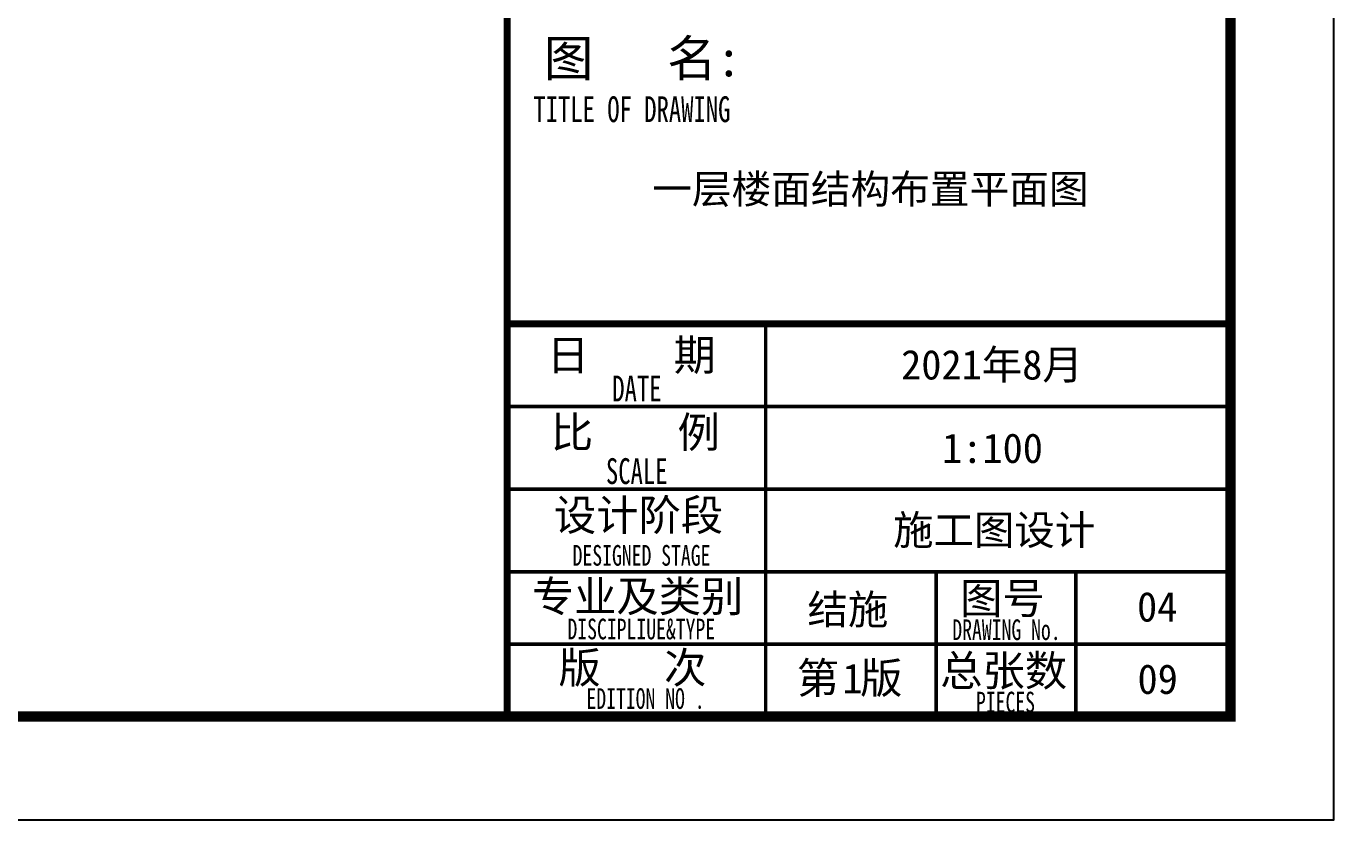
# Model space of a CAD drawing. Extents: x 169490 to 7584583, y -2399407 to 1374371.
# Drawn here: x 1659503 to 1672151, y 795791 to 803473 of the extents above; entities that cross this region are included whole.
import ezdxf

# ---------------------------------------------------------------- set-up
doc = ezdxf.new("R2010")
doc.units = 0
doc.header["$LTSCALE"] = 100
for name, color, linetype, lineweight in [('可改文字', 6, 'CONTINUOUS', 18), ('图签', 147, 'CONTINUOUS', 18), ('砼柱', 2, 'CONTINUOUS', 35)]:
    doc.layers.add(name, color=color, linetype=linetype, lineweight=lineweight)
doc.layers.add('图框', color=140, linetype='CONTINUOUS')
doc.layers.add('图签文字', color=147, linetype='CONTINUOUS')
doc.styles.add('宋体', font='')
doc.styles.add('建筑图签-1', font='simhei.ttf', dxfattribs={"width": 0.7})
doc.styles.get('宋体').set_extended_font_data('SimSun')

msp = doc.modelspace()

# ---------------------------------------------------------------- linework, layer by layer
at = {"layer": '图框'}
msp.add_lwpolyline([(1588050.5, 795791.4), (1672150.5, 795791.4), (1672150.5, 855191.4), (1588050.5, 855191.4)], close=True, dxfattribs=at)
at = {"layer": '图框', "const_width": 100}
msp.add_lwpolyline([(1590550.5, 796791.4), (1671150.5, 796791.4), (1671150.5, 854191.4), (1590550.5, 854191.4)], close=True, dxfattribs=at)
at = {"layer": '图框'}
for points, const_width in [([(1664155.5, 796791.4), (1664155.5, 854191.4)], 70), ([(1664155.5, 800591.8), (1671155.5, 800591.8)], 70), ([(1666655.5, 798191.8), (1666655.5, 800591.8)], 35), ([(1664155.5, 799791.8), (1671155.5, 799791.8)], 35), ([(1664155.5, 798991.8), (1671155.5, 798991.8)], 35), ([(1664155.5, 798191.8), (1671155.5, 798191.8)], 35), ([(1664155.5, 798191.8), (1670655.5, 798191.8)], 35), ([(1666655.5, 796791.8), (1666655.5, 798191.8)], 35), ([(1668305.5, 796791.8), (1668305.5, 798191.8)], 35), ([(1668305.5, 796791.8), (1668305.5, 798191.8)], 35), ([(1668305.5, 796791.8), (1668305.5, 798191.8)], 35), ([(1669655.5, 796791.4), (1669655.5, 798191.4)], 35), ([(1664155.5, 797491.8), (1668305.5, 797491.8)], 35), ([(1668305.5, 797491.4), (1671155.5, 797491.4)], 35)]:
    msp.add_lwpolyline(points, dxfattribs=dict(at, const_width=const_width))
at = {"layer": '砼柱', "ltscale": 10}
msp.add_lwpolyline([(1590550.5, 854191.4), (1664155.5, 854191.4), (1664155.5, 796791.4), (1590550.5, 796791.4)], close=True, dxfattribs=at)

# ---------------------------------------------------------------- texts
at = {"layer": '可改文字', "color": 3, "style": '宋体'}
msp.add_text('一层楼面结构布置平面图', height=281.283, dxfattribs=at).set_placement((1665557.8, 801756))
at = {"layer": '图框', "style": '建筑图签-1', "width": 0.7}
for s, height, p in [('TITLE OF DRAWING', 250, (1664409.5, 802543.9)), ('DATE', 250, (1665171.9, 799840.6)), ('SCALE', 250, (1665110.7, 799041.4)), ('DESIGNED STAGE', 200, (1664788.1, 798251.3)), ('DISCIPLIUE&TYPE', 200, (1664738.3, 797538.6)), ('DRAWING No.', 200, (1668460.5, 797531.3)), ('EDITION NO .', 200, (1664922, 796865.6)), ('PIECES', 200, (1668689.2, 796831.3))]:
    msp.add_text(s, height=height, dxfattribs=at).set_placement(p)
at = {"layer": '图签', "color": 2, "style": '宋体'}
for s, height, p in [('2021年8月', 286.68, (1667965.4, 800053.2)), ('1:100', 286.68, (1668361.9, 799245.5)), ('施工图设计', 286.68, (1667887.8, 798453.2)), ('结施', 286.68, (1667059.7, 797684.2)), ('1', 286.7, (1667398.8, 797016.5)), ('09', 286.68, (1670252, 797010.5))]:
    msp.add_text(s, height=height, dxfattribs=at).set_placement(p)
at = {"layer": '图签', "color": 3, "style": '宋体'}
msp.add_text('04', height=286.68, dxfattribs=at).set_placement((1670247.1, 797710.5))
at = {"layer": '图签文字', "color": 7, "style": '建筑图签-1'}
for s, height, p in [('图   名:', 350, (1664510.8, 802986.6)), ('日    期', 300, (1664539.3, 800140.2)), ('比    例', 300, (1664577.7, 799393)), ('设计阶段', 300, (1664607.4, 798591.1)), ('专业及类别', 300, (1664393.5, 797804.5)), ('图号', 300, (1668536.3, 797785.8)), ('版   次 ', 300, (1664651.5, 797114.4)), ('总张数', 300, (1668343.3, 797085.8)), ('第 版', 300, (1666956.2, 797014.8))]:
    msp.add_text(s, height=height, dxfattribs=at).set_placement(p)

doc.saveas('drawing.dxf')
